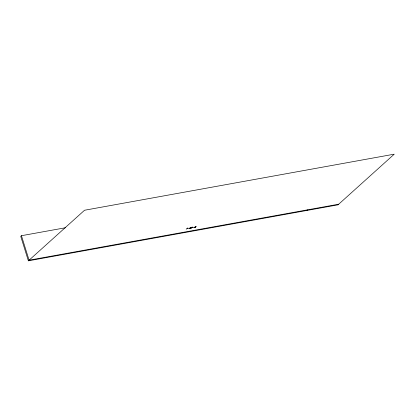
<?xml version="1.0" encoding="UTF-8"?>
<svg xmlns="http://www.w3.org/2000/svg" width="415" height="415" viewBox="0 0 415 415"><rect width="100%" height="100%" fill="white"/><g stroke="black" fill="none" stroke-linecap="round" stroke-linejoin="round"><path stroke-width="0.62" d="M186.21 229.225L187.554 227.918M190.848 228.39L192.378 227.072M65.414 227.757L21.45 235.704L20.75 236.337L28.376 260.828L338.007 204.834L394.25 154.173L84.541 210.244L28.376 260.828M191.263 227.249L189.733 228.624L191.227 227.228M192.197 227.083L190.895 228.416M194.412 227.752L196.056 226.408M194.557 227.731L196.041 226.393L194.568 227.752M306.825 210.472L307.531 209.84M190.501 227.934L187.108 228.535M191.74 227.7L195.076 227.098M338.707 204.201L29.081 260.195L21.45 235.704"/></g></svg>
